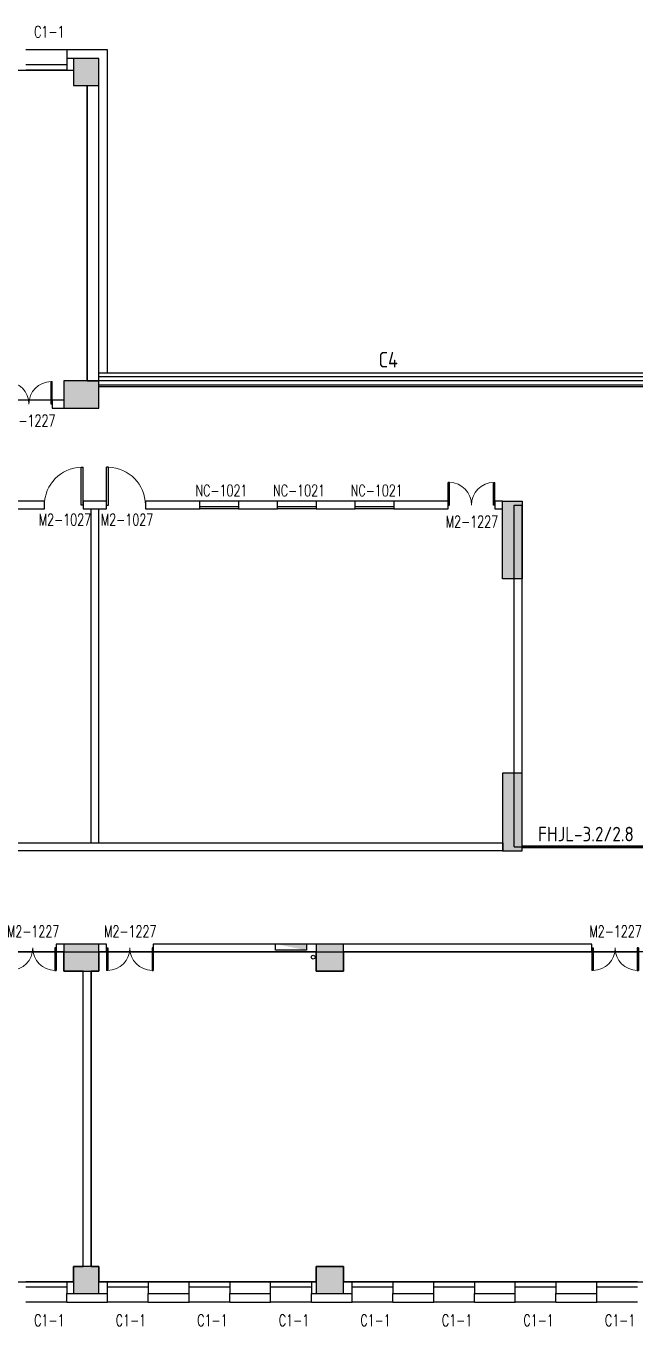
# Model space of a CAD drawing. Extents: x 1456273 to 1532071, y 313528 to 416301.
# Drawn here: x 1497859 to 1513544, y 382828 to 416301 of the extents above; entities that cross this region are included whole.
import ezdxf

# ---------------------------------------------------------------- set-up
doc = ezdxf.new("R2010")
doc.units = 0
doc.header["$LTSCALE"] = 1000
doc.header["$MEASUREMENT"] = 0
for name, color, linetype in [('body', 30, 'Continuous'), ('RM', 4, 'Continuous'), ('消防', 222, 'Continuous')]:
    doc.layers.add(name, color=color, linetype=linetype)
doc.styles.add('-宋体', font='GBENOR.shx', dxfattribs={"bigfont": 'GBCBIG.shx'})
doc.styles.add('_TCH_WINDOW', font='txt.shx', dxfattribs={"height": 3.5, "bigfont": 'hztxt.shx'})

# ---------------------------------------------------------------- blocks, each defined once
blk = doc.blocks.new('cde')
at = {"layer": '消防'}
blk.add_hatch(color=256, dxfattribs=at).paths.add_polyline_path([(-873427, -271674), (-874227, -271674), (-873427, -271834)])
blk.add_lwpolyline([(-874227, -271674), (-873427, -271674), (-873427, -271834), (-874227, -271834)], close=True, dxfattribs=at)
blk = doc.blocks.new('$WINLIB2D$00000004')
for p, q in [((-0.5, 0.5), (0.5, 0.5)), ((-0.5, 0.241), (0.5, 0.241)), ((-0.5, -0.5), (0.5, -0.5))]:
    blk.add_line(p, q)
blk = doc.blocks.new('$DorLib2D$00000002')
for p, q in [((-0.5, 0), (-0.5, 0.4875)), ((-0.475, 0.4875), (-0.5, 0.4875)), ((-0.475, 0), (-0.475, 0.4875)), ((0.475, 0), (0.475, 0.4875)), ((0.475, 0.4875), (0.5, 0.4875)), ((0.5, 0), (0.5, 0.4875)), ((-0.5, 0), (-0.475, 0)), ((0.5, 0), (0.475, 0))]:
    blk.add_line(p, q)
at = {"lineweight": 13}
for centre, start, end in [((-0.4875, 0), 0, 88.53072), ((0.4875, 0), 91.46928, 180)]:
    blk.add_arc(centre, 0.4875, start, end, dxfattribs=at)
blk = doc.blocks.new('$DorLib2D$00000001')
for p, q in [((0.45, 0.975), (0.5, 0.975)), ((0.45, 0), (0.45, 0.975)), ((0.5, 0), (0.5, 0.975)), ((0.5, 0), (0.45, 0))]:
    blk.add_line(p, q)
at = {"lineweight": 13}
blk.add_arc((0.475, 0), 0.975, 91.4693, 180, dxfattribs=at)

msp = doc.modelspace()

# ---------------------------------------------------------------- hatches: boundary and pattern name
at = {"layer": 'body'}
for points in [[(1499084, 414765), (1499734, 414765), (1499734, 415465), (1499084, 415465)], [(1498834, 406464), (1499734, 406464), (1499734, 407164), (1498834, 407164)], [(1510134, 404065), (1510634, 404065), (1510634, 402065), (1510134, 402065)], [(1510134, 395065), (1510634, 395065), (1510634, 397065), (1510134, 397065)], [(1498834, 391964), (1499734, 391964), (1499734, 392664), (1498834, 392664)], [(1505334, 391964), (1506034, 391964), (1506034, 392664), (1505334, 392664)], [(1499084, 383665), (1499734, 383665), (1499734, 384364), (1499084, 384364)], [(1505334, 383665), (1506034, 383665), (1506034, 384364), (1505334, 384364)]]:
    msp.add_hatch(color=256, dxfattribs=at).paths.add_polyline_path(points)

# ---------------------------------------------------------------- linework, layer by layer
for p, q in [((1499959, 415690), (1498909, 415690)), ((1498909, 415690), (1498909, 415465)), ((1499084, 415465), (1498909, 415465)), ((1498909, 415465), (1498909, 415165)), ((1499734, 415465), (1499084, 415465)), ((1499084, 415465), (1499084, 414765)), ((1499734, 414765), (1499734, 415465)), ((1499959, 407365), (1499959, 415690)), ((1498909, 415165), (1499084, 415165)), ((1499084, 414765), (1499734, 414765)), ((1499434, 407164), (1499434, 414765)), ((1499734, 407164), (1499734, 414765)), ((1513834, 407365), (1499734, 407365)), ((1499734, 407164), (1498834, 407164)), ((1498834, 407164), (1498834, 406464)), ((1499434, 407164), (1499734, 407164)), ((1513834, 407265), (1499734, 407265)), ((1513834, 407164), (1499734, 407164)), ((1499734, 406464), (1499734, 407164)), ((1499734, 407065), (1514134, 407065)), ((1499734, 407015), (1514134, 407015)), ((1498834, 406665), (1498534, 406665)), ((1498534, 406665), (1498534, 406464)), ((1498534, 406464), (1498834, 406464)), ((1498834, 406464), (1499734, 406464)), ((1498334, 404065), (1497584, 404065)), ((1498334, 403865), (1498334, 404065)), ((1499534, 404065), (1499334, 404065)), ((1499334, 404065), (1499334, 403865)), ((1499934, 404065), (1499534, 404065)), ((1499934, 403865), (1499934, 404065)), ((1502334, 404065), (1500934, 404065)), ((1500934, 404065), (1500934, 403865)), ((1502334, 403865), (1502334, 404065)), ((1504334, 404065), (1503334, 404065)), ((1503334, 404065), (1503334, 403865)), ((1504334, 403865), (1504334, 404065)), ((1506334, 404065), (1505334, 404065)), ((1505334, 404065), (1505334, 403865)), ((1506334, 403865), (1506334, 404065)), ((1508734, 404065), (1507334, 404065)), ((1507334, 404065), (1507334, 403865)), ((1508734, 403865), (1508734, 404065)), ((1510134, 404065), (1509934, 404065)), ((1509934, 404065), (1509934, 403865)), ((1510134, 403865), (1510134, 404065)), ((1497584, 403865), (1498334, 403865)), ((1499334, 403865), (1499534, 403865)), ((1499534, 403865), (1499734, 403865)), ((1499534, 395265), (1499534, 403865)), ((1499734, 395265), (1499734, 403865)), ((1499734, 403865), (1499934, 403865)), ((1500934, 403865), (1502334, 403865)), ((1503334, 403865), (1504334, 403865)), ((1505334, 403865), (1506334, 403865)), ((1507334, 403865), (1508734, 403865)), ((1509934, 403865), (1510134, 403865)), ((1510434, 395165), (1510434, 403965)), ((1510434, 403965), (1510634, 403965)), ((1510634, 395165), (1510634, 403965)), ((1499534, 395265), (1499734, 395265)), ((1510434, 395165), (1510634, 395165)), ((1498834, 392664), (1498634, 392664)), ((1498634, 392664), (1498634, 392465)), ((1499734, 392664), (1498834, 392664)), ((1498834, 392664), (1498834, 391964)), ((1499935, 392664), (1499734, 392664)), ((1499734, 391964), (1499734, 392664)), ((1499935, 392465), (1499935, 392664)), ((1505334, 392664), (1501135, 392664)), ((1501135, 392664), (1501135, 392465)), ((1506034, 392664), (1505334, 392664)), ((1505334, 392664), (1505334, 391964)), ((1512434, 392664), (1506034, 392664)), ((1506034, 391964), (1506034, 392664)), ((1512434, 392465), (1512434, 392664)), ((1498634, 392465), (1498834, 392465)), ((1499734, 392465), (1499935, 392465)), ((1501135, 392465), (1505334, 392465)), ((1506034, 392465), (1512434, 392465)), ((1498834, 391964), (1499734, 391964)), ((1499334, 384364), (1499334, 391964)), ((1499534, 384364), (1499534, 391964)), ((1505334, 391964), (1506034, 391964)), ((1499734, 384364), (1499084, 384364)), ((1499084, 384364), (1499084, 383665)), ((1499734, 383665), (1499734, 384364)), ((1506034, 384364), (1505334, 384364)), ((1505334, 384364), (1505334, 383665)), ((1506034, 383665), (1506034, 384364)), ((1499084, 383965), (1498909, 383965)), ((1498909, 383965), (1498909, 383665)), ((1499959, 383965), (1499734, 383965)), ((1499959, 383665), (1499959, 383965)), ((1502059, 383965), (1501009, 383965)), ((1501009, 383965), (1501009, 383665)), ((1502059, 383665), (1502059, 383965)), ((1504159, 383965), (1503109, 383965)), ((1503109, 383965), (1503109, 383665)), ((1504159, 383665), (1504159, 383965)), ((1505334, 383965), (1505209, 383965)), ((1505209, 383965), (1505209, 383665)), ((1506259, 383965), (1506034, 383965)), ((1506259, 383665), (1506259, 383965)), ((1508359, 383965), (1507309, 383965)), ((1507309, 383965), (1507309, 383665)), ((1508359, 383665), (1508359, 383965)), ((1510459, 383965), (1509409, 383965)), ((1509409, 383965), (1509409, 383665)), ((1510459, 383665), (1510459, 383965)), ((1512559, 383965), (1511509, 383965)), ((1511509, 383965), (1511509, 383665)), ((1512559, 383665), (1512559, 383965)), ((1498909, 383665), (1499084, 383665)), ((1498909, 383440), (1498909, 383665)), ((1499084, 383665), (1499734, 383665)), ((1499734, 383665), (1499959, 383665)), ((1499959, 383440), (1499959, 383665)), ((1501009, 383665), (1502059, 383665)), ((1501009, 383440), (1501009, 383665)), ((1502059, 383440), (1502059, 383665)), ((1503109, 383665), (1504159, 383665)), ((1503109, 383440), (1503109, 383665)), ((1504159, 383440), (1504159, 383665)), ((1505209, 383665), (1505334, 383665)), ((1505209, 383440), (1505209, 383665)), ((1505334, 383665), (1506034, 383665)), ((1506034, 383665), (1506259, 383665)), ((1506259, 383440), (1506259, 383665)), ((1507309, 383665), (1508359, 383665)), ((1507309, 383440), (1507309, 383665)), ((1508359, 383440), (1508359, 383665)), ((1509409, 383665), (1510459, 383665)), ((1509409, 383440), (1509409, 383665)), ((1510459, 383440), (1510459, 383665)), ((1511509, 383665), (1512559, 383665)), ((1511509, 383440), (1511509, 383665)), ((1512559, 383440), (1512559, 383665)), ((1498909, 383440), (1499434, 383440)), ((1499134, 383440), (1499959, 383440)), ((1501009, 383440), (1502059, 383440)), ((1503109, 383440), (1504159, 383440)), ((1505209, 383440), (1505884, 383440)), ((1505884, 383440), (1506259, 383440)), ((1507309, 383440), (1508359, 383440)), ((1509409, 383440), (1510459, 383440)), ((1511509, 383440), (1512559, 383440))]:
    msp.add_line(p, q, dxfattribs=at)
for points in [[(1510134, 404065), (1510634, 404065), (1510634, 402065), (1510134, 402065)], [(1510134, 395065), (1510634, 395065), (1510634, 397065), (1510134, 397065)], [(1491636, 395265), (1510136, 395265), (1510136, 395065), (1491636, 395065)], [(1491636, 395265), (1510134, 395265), (1510134, 395065), (1491636, 395065)]]:
    msp.add_lwpolyline(points, close=True, dxfattribs=at)
at = {"layer": 'RM'}
for points in [[(1486934, 415165), (1490684, 415165), (1490684, 414765), (1491384, 414765), (1491384, 415165), (1499084, 415165), (1499084, 414765), (1499434, 414765), (1499434, 407164), (1498834, 407164), (1498834, 406665), (1491384, 406665), (1491384, 407164), (1490684, 407164), (1490684, 406665), (1486934, 406665)], [(1499334, 391964), (1498834, 391964), (1498834, 392465), (1491384, 392465), (1491384, 391964), (1490684, 391964), (1490684, 392465), (1482984, 392465), (1482984, 391964), (1482734, 391964), (1482734, 384364), (1482984, 384364), (1482984, 383965), (1490684, 383965), (1490684, 384364), (1491384, 384364), (1491384, 383965), (1499084, 383965), (1499084, 384364), (1499334, 384364)], [(1499734, 391964), (1499534, 391964), (1499534, 384364), (1499734, 384364), (1499734, 383965), (1505334, 383965), (1505334, 384364), (1506034, 384364), (1506034, 383965), (1513834, 383965), (1513834, 392465), (1506034, 392465), (1506034, 391964), (1505334, 391964), (1505334, 392465), (1499734, 392465)]]:
    msp.add_lwpolyline(points, close=True, dxfattribs=at)
at = {"layer": '消防'}
msp.add_line((1459434, 392465), (1513634, 392465), dxfattribs=at)
at = {"layer": '消防', "const_width": 80}
msp.add_lwpolyline([(1510634, 395164), (1513834, 395164)], dxfattribs=at)
at = {"layer": '消防', "linetype": 'Continuous'}
msp.add_circle((1505257, 392325), 50, dxfattribs=at)

# ---------------------------------------------------------------- block references
at = {"layer": 'body'}
ref = msp.add_blockref('$WINLIB2D$00000004', (1498384, 415427), dxfattribs=dict(at, xscale=1050, yscale=525, zscale=1050, rotation=180))
ref.add_attrib('A', 'C1-1', (1498069, 416003), dxfattribs={"height": 297.5, "style": '_TCH_WINDOW', "width": 0.705882})
ref = msp.add_blockref('$DorLib2D$00000002', (1497934, 406564), dxfattribs=dict(at, xscale=-1200, yscale=-1200, zscale=1200, rotation=180))
ref.add_attrib('A', 'M2-1227', (1497269, 405991), dxfattribs={"height": 297.5, "style": '_TCH_WINDOW', "width": 0.705882})
ref = msp.add_blockref('$DorLib2D$00000001', (1498834, 403965), dxfattribs=dict(at, xscale=1000, yscale=1000, zscale=1000, rotation=359.999999999067))
ref.add_attrib('A', 'M2-1027', (1498187, 403441), dxfattribs={"height": 297.5, "style": '_TCH_WINDOW', "width": 0.705882})
ref = msp.add_blockref('$DorLib2D$00000001', (1500434, 403965), dxfattribs=dict(at, xscale=-1000, yscale=1000, zscale=-1000, rotation=359.9999999990662))
ref.add_attrib('A', 'M2-1027', (1499787, 403441), dxfattribs={"height": 297.5, "style": '_TCH_WINDOW', "width": 0.705882})
ref = msp.add_blockref('$WINLIB2D$00000004', (1502834, 403965), dxfattribs=dict(at, xscale=-1000, yscale=-200, zscale=-1000, rotation=359.9999999990662))
ref.add_attrib('A', 'NC-1021', (1502222, 404191), dxfattribs={"height": 297.5, "style": '_TCH_WINDOW', "width": 0.705882})
ref = msp.add_blockref('$WINLIB2D$00000004', (1504834, 403965), dxfattribs=dict(at, xscale=-1000, yscale=-200, zscale=-1000, rotation=359.9999999990662))
ref.add_attrib('A', 'NC-1021', (1504222, 404191), dxfattribs={"height": 297.5, "style": '_TCH_WINDOW', "width": 0.705882})
ref = msp.add_blockref('$WINLIB2D$00000004', (1506834, 403965), dxfattribs=dict(at, xscale=-1000, yscale=-200, zscale=-1000, rotation=359.9999999990662))
ref.add_attrib('A', 'NC-1021', (1506222, 404191), dxfattribs={"height": 297.5, "style": '_TCH_WINDOW', "width": 0.705882})
ref = msp.add_blockref('$DorLib2D$00000002', (1509334, 403965), dxfattribs=dict(at, xscale=1200, yscale=1200, zscale=1200, rotation=359.9999999990662))
ref.add_attrib('A', 'M2-1227', (1508669, 403391), dxfattribs={"height": 297.5, "style": '_TCH_WINDOW', "width": 0.705882})
ref = msp.add_blockref('$DorLib2D$00000002', (1498034, 392565), dxfattribs=dict(at, xscale=1200, yscale=-1200, zscale=-1200))
ref.add_attrib('A', 'M2-1227', (1497369, 392840), dxfattribs={"height": 297.5, "style": '_TCH_WINDOW', "width": 0.705882})
ref = msp.add_blockref('$DorLib2D$00000002', (1500535, 392565), dxfattribs=dict(at, xscale=-1200, yscale=-1200, zscale=1200))
ref.add_attrib('A', 'M2-1227', (1499870, 392840), dxfattribs={"height": 297.5, "style": '_TCH_WINDOW', "width": 0.705882})
ref = msp.add_blockref('$DorLib2D$00000002', (1513034, 392565), dxfattribs=dict(at, xscale=1200, yscale=-1200, zscale=-1200))
ref.add_attrib('A', 'M2-1227', (1512369, 392840), dxfattribs={"height": 297.5, "style": '_TCH_WINDOW', "width": 0.705882})
ref = msp.add_blockref('$WINLIB2D$00000004', (1498384, 383702), dxfattribs=dict(at, xscale=-1050, yscale=525, zscale=-1050))
ref.add_attrib('A', 'C1-1', (1498069, 382828), dxfattribs={"height": 297.5, "style": '_TCH_WINDOW', "width": 0.705882})
ref = msp.add_blockref('$WINLIB2D$00000004', (1500484, 383702), dxfattribs=dict(at, xscale=-1050, yscale=525, zscale=-1050))
ref.add_attrib('A', 'C1-1', (1500169, 382828), dxfattribs={"height": 297.5, "style": '_TCH_WINDOW', "width": 0.705882})
ref = msp.add_blockref('$WINLIB2D$00000004', (1502584, 383702), dxfattribs=dict(at, xscale=-1050, yscale=525, zscale=-1050))
ref.add_attrib('A', 'C1-1', (1502269, 382828), dxfattribs={"height": 297.5, "style": '_TCH_WINDOW', "width": 0.705882})
ref = msp.add_blockref('$WINLIB2D$00000004', (1504684, 383702), dxfattribs=dict(at, xscale=-1050, yscale=525, zscale=-1050))
ref.add_attrib('A', 'C1-1', (1504369, 382828), dxfattribs={"height": 297.5, "style": '_TCH_WINDOW', "width": 0.705882})
ref = msp.add_blockref('$WINLIB2D$00000004', (1506784, 383702), dxfattribs=dict(at, xscale=-1050, yscale=525, zscale=-1050, rotation=359.9999999999992))
ref.add_attrib('A', 'C1-1', (1506469, 382828), dxfattribs={"height": 297.5, "style": '_TCH_WINDOW', "width": 0.705882})
ref = msp.add_blockref('$WINLIB2D$00000004', (1508884, 383702), dxfattribs=dict(at, xscale=-1050, yscale=525, zscale=-1050, rotation=359.9999999999992))
ref.add_attrib('A', 'C1-1', (1508569, 382828), dxfattribs={"height": 297.5, "style": '_TCH_WINDOW', "width": 0.705882})
ref = msp.add_blockref('$WINLIB2D$00000004', (1510984, 383702), dxfattribs=dict(at, xscale=-1050, yscale=525, zscale=-1050, rotation=359.9999999999992))
ref.add_attrib('A', 'C1-1', (1510669, 382828), dxfattribs={"height": 297.5, "style": '_TCH_WINDOW', "width": 0.705882})
ref = msp.add_blockref('$WINLIB2D$00000004', (1513084, 383702), dxfattribs=dict(at, xscale=-1050, yscale=525, zscale=-1050, rotation=359.9999999999992))
ref.add_attrib('A', 'C1-1', (1512769, 382828), dxfattribs={"height": 297.5, "style": '_TCH_WINDOW', "width": 0.705882})
at = {"layer": '消防'}
msp.add_blockref('cde', (2378511, 664339), dxfattribs=at)

# ---------------------------------------------------------------- texts
at = {"layer": 'body', "style": '-宋体'}
msp.add_text('C4', height=400, dxfattribs=at).set_placement((1506939, 407509))
at = {"layer": '消防', "style": '-宋体'}
msp.add_text('FHJL-3.2/2.8', height=375, dxfattribs=at).set_placement((1511047, 395307))

doc.saveas('drawing.dxf')
